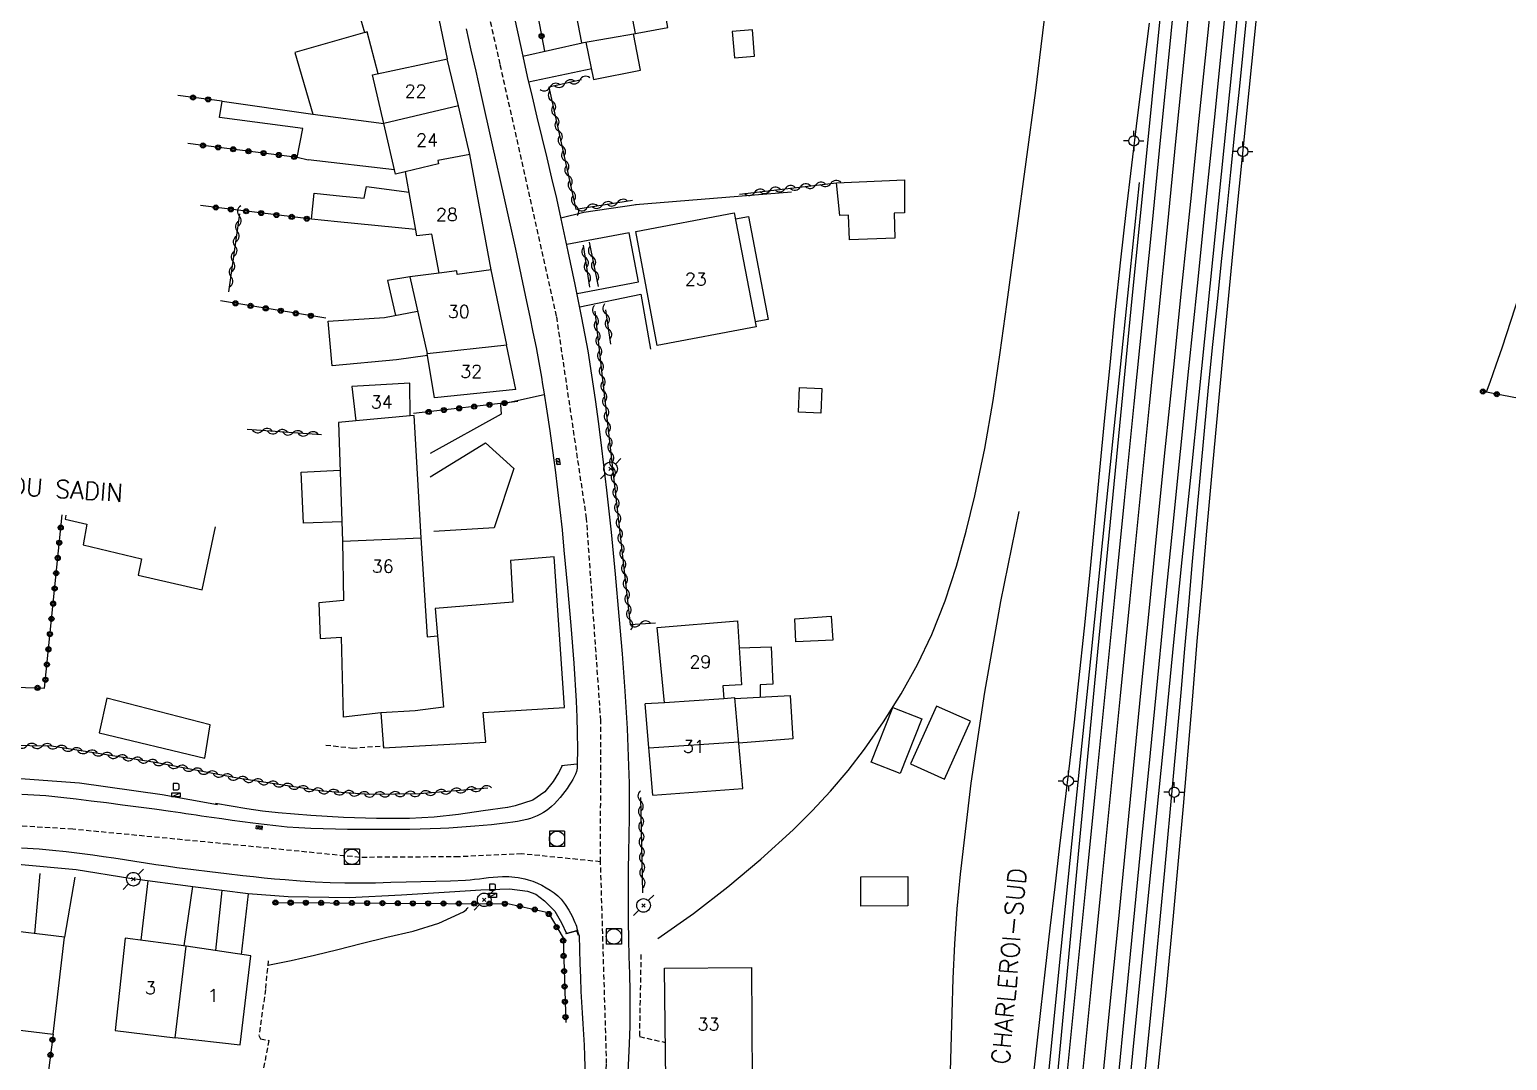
# Model space of a CAD drawing. Header units: millimetres. Extents: x 149998 to 151001, y 150999 to 152001.
# Drawn here: x 150264.9 to 150409.9, y 151409.5 to 151510.6 of the extents above; entities that cross this region are included whole.
import ezdxf
from ezdxf.enums import TextEntityAlignment as Align

# ---------------------------------------------------------------- set-up
doc = ezdxf.new("R2010")
doc.units = ezdxf.units.MM
doc.linetypes.add('DASHED', pattern=[0.75, 0.5, -0.25])
doc.layers.get('0').update_dxf_attribs({"linetype": 'CONTINUOUS'})
for name, color, linetype in [('W0001', 6, 'DASHED'), ('W0008', 7, 'CONTINUOUS'), ('W0014', 7, 'CONTINUOUS'), ('W0017', 7, 'CONTINUOUS'), ('W0071', 7, 'CONTINUOUS'), ('W0101', 7, 'CONTINUOUS'), ('W0104', 1, 'CONTINUOUS'), ('W0112', 1, 'DASHED'), ('W0211', 2, 'CONTINUOUS'), ('W0214', 2, 'CONTINUOUS'), ('W0310', 3, 'CONTINUOUS'), ('W0323', 7, 'CONTINUOUS'), ('W0401', 7, 'CONTINUOUS'), ('W0420', 7, 'CONTINUOUS'), ('W0438', 7, 'CONTINUOUS'), ('W0473', 7, 'CONTINUOUS'), ('W0610', 7, 'CONTINUOUS'), ('W0700', 7, 'CONTINUOUS'), ('W0989', 7, 'CONTINUOUS'), ('W0991', 7, 'CONTINUOUS'), ('W1102', 7, 'CONTINUOUS')]:
    doc.layers.add(name, color=color, linetype=linetype)
doc.styles.get("Standard").update_dxf_attribs({"font": 'romans.shx', "width": 0.85})

# ---------------------------------------------------------------- blocks, each defined once
blk = doc.blocks.new('T473')
for p, q in [((-0.166667, 0.166667), (0.166667, -0.166667)), ((-0.166667, -0.166667), (0.166667, 0.166667)), ((0.500001, 0.500001), (1.000002, 1.000002)), ((-1.000002, -1.000002), (-0.500001, -0.500001))]:
    blk.add_line(p, q)
blk.add_ellipse((0, 0), major_axis=(0.471405, 0.471405), ratio=1, start_param=5.4977871438, end_param=11.780972451)
blk = doc.blocks.new('T610')
for p, q in [((-0.500001, 0), (-1.000002, 0)), ((0, 0.500001), (0, 1.000002)), ((0.500001, 0), (1.000002, 0)), ((0, -0.500001), (0, -1.000002))]:
    blk.add_line(p, q)
blk.add_ellipse((0, 0), major_axis=(-0.353554, 0.353554), ratio=1, start_param=3.926990817, end_param=10.2101761242)
blk = doc.blocks.new('T420')
for p, q in [((0.75, 0.75), (-0.75, 0.75)), ((-0.75, 0.75), (-0.75, -0.75)), ((0.75, 0.75), (0.75, -0.75)), ((0.75, -0.75), (-0.75, -0.75))]:
    blk.add_line(p, q)
blk.add_ellipse((0, 0), major_axis=(-0.53, 0.53), ratio=1, start_param=3.926991, end_param=10.210176)
blk = doc.blocks.new('T401')
for p, q in [((-0.3, 0.3), (0, 0.3)), ((-0.3, -0.25), (-0.3, 0.3)), ((-0.3, 0.15), (0, 0.15)), ((-0.3, 0), (0, 0)), ((0, 0.3), (0, -0.25)), ((-0.3, -0.15), (0, -0.15)), ((-0.3, -0.25), (-0.3, -0.3)), ((-0.3, -0.3), (0, -0.3)), ((0, -0.3), (0, -0.25))]:
    blk.add_line(p, q)
blk = doc.blocks.new('T438')
for p, q in [((-0.4, 0.2), (0.4, 0.2)), ((-0.4, -0.2), (-0.4, 0.2)), ((0.15, 1.1), (-0.3, 1.1)), ((-0.3, 1.1), (-0.3, 0.5)), ((-0.3, 0.5), (0.15, 0.5)), ((0.3, 0.65), (0.3, 0.95)), ((0.4, 0.2), (0.4, -0.2))]:
    blk.add_line(p, q)
at = {"flags": 128}
for points in [[(-0.4, -0.2), (0.4, 0.2)], [(0.4, -0.2), (-0.4, -0.2)]]:
    blk.add_lwpolyline(points, dxfattribs=at)
for centre, major_axis, start_param, end_param in [((0.15, 0.95), (0.106, -0.106), 0.785398, 2.356194), ((0.15, 0.65), (0.106, 0.106), 3.926991, 5.497787)]:
    blk.add_ellipse(centre, major_axis=major_axis, ratio=1, start_param=start_param, end_param=end_param)
blk = doc.blocks.new('t310o')
at = {"color": 0, "linetype": 'Continuous'}
for centre, start, end in [((-0.5, 0.38), 216.8699, 323.1304), ((0.5, -0.37), 36.8699, 143.1303)]:
    blk.add_arc(centre, 0.625, start, end, dxfattribs=at)
blk = doc.blocks.new('t323o')
at = {"color": 0, "linetype": 'Continuous'}
for radius in [0.25, 0.15]:
    blk.add_circle((0, 0), radius, dxfattribs=at)

msp = doc.modelspace()

# ---------------------------------------------------------------- linework, layer by layer
at = {"layer": 'W0001'}
for points in [[(150320.9, 151429), (150320.93, 151442.84), (150319.53, 151462.67), (150316.59, 151482.52), (150311.05, 151507.23), (150306.47, 151527.64), (150298.88, 151553.86)], [(150320.9, 151429), (150320.9, 151429), (150313.17, 151429.78), (150306.99, 151429.49), (150297.3, 151429.43), (150284.36, 151430.73), (150269.14, 151432.19), (150255.1, 151433.08), (150241.26, 151430.16), (150228.19, 151425.13)], [(150287.74, 151171), (150287.63, 151173.52), (150288.22, 151188.39), (150290.55, 151208.94), (150293.44, 151229.66), (150298.06, 151261.73), (150301.16, 151286.59), (150304.65, 151306.6), (150309.45, 151331.41), (150312.53, 151349.9), (150316.99, 151374.32), (150320.2, 151393.6), (150320.46, 151398.2), (150321.5, 151409.2), (150320.9, 151429)]]:
    msp.add_lwpolyline(points, dxfattribs=at)
at = {"layer": 'W0008'}
for points in [[(150323.6, 151408.38), (150323.75, 151411.15), (150323.8, 151412.86), (150323.81, 151414.57), (150323.8, 151416.28), (150323.76, 151418), (150323.72, 151419.71), (150323.68, 151421.42), (150323.64, 151423.13), (150323.63, 151424.84), (150323.63, 151426.53), (150323.65, 151428.23), (150323.68, 151429.92), (150323.71, 151431.62), (150323.73, 151433.31), (150323.74, 151435.01), (150323.73, 151436.7), (150323.69, 151438.4), (150323.54, 151442.07), (150323.32, 151445.75), (150323.04, 151449.41), (150322.74, 151453.08), (150322.38, 151457.21), (150321.97, 151461.34), (150321.52, 151465.46), (150321.04, 151469.58), (150320.73, 151471.97), (150320.41, 151474.36), (150320.06, 151476.74), (150319.67, 151479.12), (150319.07, 151482.37), (150318.42, 151485.62), (150317.74, 151488.85), (150317.04, 151492.08), (150316.6, 151494.07), (150316.13, 151496.07), (150315.66, 151498.06), (150315.17, 151500.05), (150314.69, 151502.03), (150314.21, 151504.02), (150313.75, 151506.02), (150313.3, 151508.01), (150312.78, 151510.41), (150312.27, 151512.81)], [(150315.33, 151475.1), (150315.64, 151473.19), (150315.93, 151471.27), (150316.2, 151469.36), (150316.45, 151467.44), (150316.69, 151465.48), (150316.91, 151463.51), (150317.12, 151461.55), (150317.31, 151459.58), (150317.66, 151455.88), (150317.99, 151452.17), (150318.29, 151448.47), (150318.51, 151444.75), (150318.57, 151443.2), (150318.61, 151441.65), (150318.63, 151440.09), (150318.62, 151438.54)], [(150318.74, 151421.76), (150318.58, 151422.27)], [(150318.79, 151421.76), (150318.64, 151422.27)], [(150318.79, 151421.76), (150318.83, 151420.39), (150318.88, 151419.02), (150318.93, 151417.65), (150318.98, 151416.28), (150319.03, 151415.23), (150319.09, 151414.17), (150319.16, 151413.12), (150319.22, 151412.06), (150319.28, 151411.01), (150319.33, 151409.95), (150319.35, 151408.89), (150319.33, 151407.84), (150319.18, 151404.81), (150318.91, 151401.8), (150318.56, 151398.79), (150318.22, 151395.79), (150317.83, 151392.41), (150317.41, 151389.04), (150316.96, 151385.67), (150316.48, 151382.31)]]:
    msp.add_lwpolyline(points, dxfattribs=at)
at = {"layer": 'W0014'}
for points in [[(150307.72, 151510.7), (150308.19, 151508.62), (150308.66, 151506.54), (150309.13, 151504.45), (150310.27, 151499.33), (150311.42, 151494.21), (150312.55, 151489.09), (150313.65, 151483.96), (150313.96, 151482.46), (150314.27, 151480.96), (150314.57, 151479.46), (150314.85, 151477.96), (150314.98, 151477.25), (150315.1, 151476.53), (150315.22, 151475.81), (150315.33, 151475.1)], [(150318.62, 151438.54), (150318.62, 151438.37), (150318.61, 151438.2), (150318.59, 151438.03), (150318.55, 151437.86), (150318.45, 151437.58), (150318.31, 151437.32), (150318.17, 151437.06), (150318.02, 151436.81), (150317.82, 151436.5), (150317.62, 151436.19), (150317.41, 151435.9), (150317.18, 151435.61), (150316.93, 151435.3), (150316.66, 151434.99), (150316.39, 151434.69), (150316.09, 151434.41), (150315.84, 151434.2), (150315.57, 151434), (150315.29, 151433.82), (150315.01, 151433.66), (150314.69, 151433.5), (150314.36, 151433.37), (150314.02, 151433.25), (150313.68, 151433.15), (150313.22, 151433.04), (150312.75, 151432.95), (150312.28, 151432.89), (150311.81, 151432.82), (150311, 151432.72), (150310.2, 151432.64), (150309.39, 151432.57), (150308.58, 151432.5), (150307.73, 151432.43), (150306.88, 151432.37), (150306.03, 151432.31), (150305.19, 151432.26), (150304.19, 151432.22), (150303.19, 151432.19), (150302.19, 151432.18), (150301.19, 151432.16), (150299.91, 151432.16), (150298.64, 151432.16), (150297.37, 151432.17), (150296.09, 151432.18), (150294.89, 151432.2), (150293.69, 151432.22), (150292.49, 151432.25), (150291.29, 151432.32), (150290.16, 151432.41), (150289.04, 151432.53), (150287.91, 151432.66), (150286.79, 151432.8), (150285.78, 151432.93), (150284.77, 151433.06), (150283.76, 151433.21), (150282.75, 151433.35), (150282.24, 151433.42), (150281.74, 151433.49), (150281.23, 151433.57), (150280.73, 151433.64), (150280.22, 151433.72), (150279.71, 151433.79), (150279.21, 151433.86), (150278.7, 151433.93), (150277.14, 151434.15), (150275.57, 151434.36), (150274, 151434.57), (150272.43, 151434.77), (150270.94, 151434.96), (150269.46, 151435.15), (150267.97, 151435.32), (150266.47, 151435.46), (150265.3, 151435.54), (150264.12, 151435.59)], [(150317.13, 151438.4), (150316.78, 151437.73), (150316.26, 151436.88), (150315.45, 151435.87), (150314.27, 151435.03), (150312.53, 151434.48), (150311.81, 151434.31)], [(150318.57, 151438.58), (150317.08, 151438.4)], [(150283.33, 151434.59), (150277.88, 151435.58), (150269.79, 151436.71), (150262.22, 151437.26)], [(150311.76, 151434.31), (150309.37, 151433.99), (150306.98, 151433.65), (150304.57, 151433.38), (150302.16, 151433.25), (150298.93, 151433.25), (150295.7, 151433.34), (150292.48, 151433.53), (150289.27, 151433.8), (150287.73, 151433.98), (150286.19, 151434.21), (150284.66, 151434.47), (150283.13, 151434.71)], [(150264.1, 151430.38), (150265.83, 151430.26), (150267.15, 151430.15), (150268.47, 151430), (150269.79, 151429.84), (150271.11, 151429.67), (150272.14, 151429.53), (150273.17, 151429.38), (150274.2, 151429.22), (150275.23, 151429.06), (150276.26, 151428.9), (150277.29, 151428.75), (150278.32, 151428.6), (150279.35, 151428.45), (150280.97, 151428.24), (150282.58, 151428.05), (150284.2, 151427.86), (150285.82, 151427.67), (150286.85, 151427.56), (150287.89, 151427.44), (150288.93, 151427.34), (150289.97, 151427.25), (150291.43, 151427.14), (150292.9, 151427.04), (150294.36, 151426.97), (150295.83, 151426.93), (150297.33, 151426.92), (150298.83, 151426.95), (150300.32, 151426.99), (150301.82, 151427.03), (150303.28, 151427.06), (150304.73, 151427.09), (150306.19, 151427.14), (150307.64, 151427.21), (150308.1, 151427.24), (150308.55, 151427.29), (150309.01, 151427.34), (150309.46, 151427.39), (150309.92, 151427.45), (150310.38, 151427.49), (150310.83, 151427.53), (150311.29, 151427.55), (150311.59, 151427.55), (150311.89, 151427.55), (150312.19, 151427.53), (150312.48, 151427.5), (150312.81, 151427.46), (150313.14, 151427.4), (150313.47, 151427.33), (150313.79, 151427.24), (150314.25, 151427.09), (150314.71, 151426.9), (150315.15, 151426.7), (150315.58, 151426.46), (150315.97, 151426.22), (150316.35, 151425.96), (150316.7, 151425.67), (150317.03, 151425.34), (150317.44, 151424.81), (150317.8, 151424.25), (150318.11, 151423.66), (150318.39, 151423.06), (150318.47, 151422.86), (150318.54, 151422.67), (150318.59, 151422.47), (150318.64, 151422.27)], [(150236.5, 151423.37), (150242.34, 151425.76), (150246.07, 151426.95), (150251.1, 151428.09), (150252.82, 151428.25), (150256.23, 151428.84), (150260.5, 151428.81), (150264.1, 151428.73), (150269.47, 151428.24), (150274.71, 151427.38), (150281.16, 151426.53), (150286.34, 151425.88), (150290.27, 151425.61), (150296.25, 151425.49), (150301.36, 151425.76), (150306.09, 151426.05), (150309.16, 151426.25), (150311.97, 151426.35), (150313.73, 151426.13), (150314.54, 151425.82), (150315.39, 151425.16), (150316.4, 151424.17), (150317.06, 151423), (150317.55, 151421.95)], [(150317.5, 151421.95), (150318.58, 151422.27)], [(150317.55, 151421.95), (150318.64, 151422.27)]]:
    msp.add_lwpolyline(points, dxfattribs=at)
at = {"layer": 'W0017'}
for points in [[(150313.29, 151508.03), (150319.09, 151509.32)], [(150313.84, 151505.52), (150320.04, 151506.8)], [(150324.33, 151493.47), (150339.64, 151494.71)], [(150317.02, 151492.17), (150319.25, 151492.71), (150324.38, 151493.47)], [(150318.61, 151484.74), (150324.61, 151485.89), (150323.7, 151490.71), (150317.6, 151489.55)], [(150318.87, 151483.42), (150324.84, 151484.68), (150325.79, 151479.28)], [(150315.37, 151474.79), (150311.08, 151473.87), (150311.14, 151472.92), (150304.18, 151469.05)], [(150304.2, 151466.76), (150309.63, 151470.09), (150312.41, 151467.58), (150310.46, 151461.77), (150304.56, 151461.39)], [(150265.9, 151427.85), (150265.38, 151421.97)], [(150269.34, 151427.49), (150268.33, 151421.62)], [(150276.49, 151427.14), (150275.79, 151421.32)], [(150280.87, 151426.57), (150280.02, 151420.76)], [(150283.74, 151426.2), (150283.13, 151420.29)], [(150286.33, 151425.87), (150285.63, 151419.92)]]:
    msp.add_lwpolyline(points, dxfattribs=at)
at = {"layer": 'W0071'}
msp.add_lwpolyline([(150411.47, 151486.02), (150409.31, 151479.39), (150408.74, 151477.71), (150408.15, 151476.03), (150407.79, 151475.06)], dxfattribs=at)
at = {"layer": 'W0101'}
for points in [[(150317.34, 151518.19), (150319.04, 151509.32), (150324.32, 151510.26), (150322.63, 151519.21)], [(150326.44, 151479.63), (150324.36, 151490.82), (150334.02, 151492.67), (150336.16, 151481.46)], [(150260.66, 151412.88), (150267.21, 151412.1), (150268.33, 151421.62), (150261.79, 151422.4)], [(150335.77, 151407.53), (150327.3, 151407.54), (150327.18, 151418.58), (150335.72, 151418.64)]]:
    msp.add_lwpolyline(points, close=True, dxfattribs=at)
for points in [[(150299.64, 151501.43), (150298.54, 151506.18), (150305.88, 151507.77)], [(150306.96, 151503.15), (150305.87, 151507.76), (150305.88, 151507.76), (150305.88, 151507.77)], [(150308.08, 151498.37), (150306.96, 151503.15)], [(150301.73, 151496.67), (150300.8, 151496.45), (150299.64, 151501.43)], [(150310.17, 151487.08), (150308.08, 151498.37), (150308.08, 151498.37)], [(150305.08, 151486.75), (150305.08, 151486.74), (150304.35, 151490.58), (150302.87, 151490.39), (150301.77, 151496.68), (150301.73, 151496.67)], [(150305.08, 151486.75), (150302.18, 151486.38)], [(150302.18, 151486.38), (150303.9, 151478.85), (150303.9, 151478.85)], [(150311.7, 151479.71), (150310.16, 151487.07), (150310.17, 151487.08)], [(150312.59, 151475.33), (150304.61, 151474.5), (150303.9, 151478.85), (150303.9, 151478.85)], [(150312.59, 151475.33), (150311.69, 151479.7), (150311.7, 151479.7), (150311.7, 151479.71)], [(150302.24, 151472.75), (150302.23, 151472.75), (150302.18, 151475.94), (150296.5, 151475.61), (150296.88, 151472.25), (150296.88, 151472.25)], [(150296.88, 151472.25), (150295.18, 151472.09), (150295.59, 151460.46)], [(150303.29, 151460.77), (150302.61, 151472.79), (150302.24, 151472.75)], [(150295.59, 151460.46), (150295.59, 151460.45), (150295.69, 151454.63), (150293.27, 151454.39), (150293.39, 151450.89), (150295.48, 151451.03)], [(150303.29, 151460.77), (150303.27, 151460.77), (150303.88, 151451.05), (150304.92, 151451.15), (150304.92, 151451.15)], [(150327.18, 151444.6), (150327.18, 151444.6), (150326.45, 151451.97), (150334.35, 151452.63), (150334.72, 151446.36), (150332.89, 151446.27), (150332.99, 151444.99), (150333, 151444.99)], [(150304.92, 151451.15), (150305.5, 151444.17), (150302.7, 151443.82), (150299.36, 151443.62)], [(150299.36, 151443.62), (150295.67, 151443.19), (150295.48, 151451.03)], [(150327.18, 151444.6), (150325.27, 151444.48)], [(150326.04, 151435.55), (150325.27, 151444.48)], [(150326.04, 151435.55), (150334.87, 151436.19), (150334.07, 151445.07), (150333, 151444.99)], [(150280.26, 151420.73), (150274.28, 151421.52), (150273.27, 151412.45), (150279.16, 151411.74)], [(150286.59, 151419.78), (150280.25, 151420.72), (150280.26, 151420.73)], [(150279.16, 151411.74), (150279.17, 151411.75), (150285.55, 151411.04), (150286.59, 151419.78)]]:
    msp.add_lwpolyline(points, dxfattribs=at)
at = {"layer": 'W0104'}
for points in [[(150324.13, 151510.23), (150327.49, 151510.84), (150326.18, 151518.11), (150322.96, 151517.46), (150322.96, 151517.47)], [(150304.76, 151513.1), (150297.05, 151512.69), (150297.74, 151510.33), (150298.01, 151510.4)], [(150305.88, 151507.77), (150304.76, 151513.1)], [(150298.01, 151510.4), (150290.9, 151508.4), (150292.69, 151502.34), (150292.69, 151502.33)], [(150299.08, 151506.29), (150299.07, 151506.29), (150298.01, 151510.4)], [(150319.45, 151509.39), (150319.45, 151509.39), (150320.21, 151505.74), (150324.81, 151506.64), (150324.12, 151510.23), (150324.13, 151510.23)], [(150300.7, 151496.88), (150300.7, 151496.88), (150292.22, 151497.84), (150292.23, 151497.83), (150291.15, 151498.1), (150291.68, 151500.94), (150283.53, 151502.01), (150283.78, 151503.6), (150292.68, 151502.34), (150299.64, 151501.43)], [(150302.76, 151491.01), (150302.76, 151491.01), (150295.1, 151491.77), (150295.11, 151491.77), (150292.55, 151492.02), (150292.8, 151494.58), (150295.59, 151494.3), (150297.7, 151494.08), (150297.93, 151495.24), (150302.12, 151494.68), (150302.12, 151494.68)], [(150334.13, 151492.07), (150334.13, 151492.07), (150335.43, 151492.31), (150337.34, 151482.2), (150336.06, 151481.97), (150336.06, 151481.97)], [(150302.18, 151486.38), (150302.18, 151486.38), (150299.99, 151486.02), (150300.77, 151482.6), (150300.77, 151482.6)], [(150303.93, 151478.65), (150303.94, 151478.65), (150300.88, 151478.24), (150294.57, 151477.65), (150294.18, 151482.04), (150299.7, 151482.39), (150302.95, 151483.02)], [(150295.53, 151462.34), (150295.52, 151462.34), (150291.76, 151462.23), (150291.52, 151467.21), (150295.34, 151467.42), (150295.35, 151467.42)], [(150268.46, 151463), (150268.38, 151462.62), (150270.52, 151462.11), (150270.16, 151460.09), (150275.88, 151458.71), (150275.54, 151457.1), (150281.82, 151455.69), (150283.13, 151461.86)], [(150295.59, 151460.46), (150303.29, 151460.77)], [(150316.34, 151458.92), (150312.08, 151458.55), (150312.29, 151454.48), (150304.69, 151453.86), (150304.92, 151451.15)], [(150317.38, 151444.15), (150316.34, 151458.92)], [(150334.51, 151449.99), (150337.65, 151450.1), (150337.8, 151446.42), (150336.55, 151446.35), (150336.56, 151445.15)], [(150334.07, 151445.01), (150334.06, 151445.01), (150339.49, 151445.32), (150339.75, 151441.07), (150334.47, 151440.62), (150334.47, 151440.62)], [(150299.36, 151443.62), (150299.62, 151440.19), (150309.64, 151440.74), (150309.37, 151443.66), (150309.38, 151443.65), (150317.38, 151444.15)], [(150334.46, 151440.72), (150325.64, 151440.14)]]:
    msp.add_lwpolyline(points, dxfattribs=at)
for points in [[(150334.03, 151507.87), (150336, 151508.03), (150335.8, 151510.61), (150333.82, 151510.45), (150334.03, 151507.87)], [(150344.06, 151495.6), (150350.72, 151495.91), (150350.73, 151492.65), (150349.7, 151492.61), (150349.77, 151490.17), (150345.31, 151490), (150345.21, 151492.42), (150344.36, 151492.41)], [(150340.32, 151473.12), (150340.42, 151475.51), (150342.62, 151475.41), (150342.51, 151473.02)], [(150339.97, 151452.84), (150343.52, 151453.08), (150343.69, 151450.75), (150340.07, 151450.56)], [(150282.07, 151439.16), (150282.61, 151442.45), (150272.47, 151445.05), (150271.73, 151441.64)], [(150352.41, 151443.02), (150350.28, 151437.65), (150347.45, 151438.78), (150349.58, 151444.15)], [(150354.64, 151437.11), (150357.19, 151442.78), (150353.85, 151444.28), (150351.3, 151438.61)], [(150346.43, 151427.54), (150351.04, 151427.57), (150351.06, 151424.68), (150346.45, 151424.65)]]:
    msp.add_lwpolyline(points, close=True, dxfattribs=at)
at = {"layer": 'W0112'}
for points in [[(150293.94, 151440.45), (150296.54, 151440.16), (150299.6, 151440.37)], [(150288.3, 151419.3), (150288.14, 151417.82), (150288.03, 151416.48), (150287.39, 151411.96), (150287.54, 151411.64), (150288.37, 151411.48), (150286.32, 151401.04)], [(150324.86, 151419.91), (150324.71, 151411.85), (150327.26, 151411.29)]]:
    msp.add_lwpolyline(points, dxfattribs=at)
at = {"layer": 'W0211'}
for points in [[(150326.53, 151421.46), (150330.01, 151423.92), (150333.38, 151426.53), (150336.64, 151429.27), (150339.78, 151432.14), (150341.66, 151434), (150343.47, 151435.93), (150345.18, 151437.94), (150346.8, 151440.04), (150348.66, 151442.73), (150350.39, 151445.49), (150351.98, 151448.35), (150353.4, 151451.3), (150354.72, 151454.61), (150355.82, 151458.01), (150356.77, 151461.44), (150357.62, 151464.89), (150358.61, 151469.55), (150359.41, 151474.24), (150360.1, 151478.95), (150360.76, 151483.66), (150363.59, 151504.66), (150366.16, 151525.7)], [(150384.75, 151525.83), (150382.86, 151507.11), (150382.05, 151499.03), (150381.23, 151490.95), (150380.4, 151482.87), (150379.58, 151474.79), (150378.76, 151466.7), (150377.94, 151458.62), (150377.12, 151450.54), (150376.31, 151442.46), (150374.69, 151426.34), (150373.09, 151410.23), (150371.49, 151394.11)], [(150385.78, 151517.27), (150384.49, 151504.66), (150383.23, 151492.05), (150382.01, 151479.44), (150380.82, 151466.82), (150380.33, 151461.43), (150379.87, 151456.04), (150379.41, 151450.65), (150378.96, 151445.26), (150378.51, 151439.86), (150378.05, 151434.47), (150377.57, 151429.08), (150377.07, 151423.69), (150376.31, 151415.83), (150375.51, 151407.97)], [(150364.22, 151392.18), (150366.04, 151411.31), (150367.86, 151430.45), (150369.69, 151449.58), (150371.54, 151468.71), (150373.06, 151484.26), (150374.61, 151499.81), (150376.17, 151515.36)], [(150363.28, 151407.12), (150364.09, 151414.42), (150364.55, 151418.46), (150365.02, 151422.5), (150365.49, 151426.54), (150365.97, 151430.58), (150366.45, 151434.62), (150366.93, 151438.66), (150367.39, 151442.7), (150367.83, 151446.75), (150368.37, 151451.91), (150368.89, 151457.07), (150369.39, 151462.23), (150369.88, 151467.4), (150370.37, 151472.56), (150370.88, 151477.73), (150371.4, 151482.89), (150371.95, 151488.05), (150372.47, 151492.69), (150373.02, 151497.34), (150373.59, 151501.98), (150374.17, 151506.63), (150374.74, 151511.27)], [(150288.25, 151418.85), (150290.55, 151419.32), (150292.85, 151419.84), (150295.14, 151420.4), (150297.41, 151421), (150299.94, 151421.62), (150302.51, 151422.21), (150305.05, 151422.98), (150307.46, 151424.1), (150307.59, 151424.19), (150307.71, 151424.29), (150307.82, 151424.41), (150307.92, 151424.53)]]:
    msp.add_lwpolyline(points, dxfattribs=at)
at = {"layer": 'W0214'}
for points in [[(150373.64, 151401.45), (150374.52, 151410.35), (150375.39, 151419.24), (150376.25, 151428.14), (150377.08, 151437.05), (150377.48, 151441.32), (150377.86, 151445.6), (150378.23, 151449.88), (150378.6, 151454.16), (150378.97, 151458.44), (150379.35, 151462.72), (150379.74, 151467), (150380.14, 151471.28), (150380.55, 151475.51), (150380.98, 151479.73), (150381.41, 151483.96), (150381.85, 151488.19), (150382.3, 151492.41), (150382.74, 151496.64), (150383.17, 151500.86), (150383.6, 151505.09), (150384.29, 151512.01)], [(150373.74, 151495.64), (150372.14, 151480.06), (150370.54, 151464.48), (150368.95, 151448.9), (150367.36, 151433.31), (150365.83, 151418.18), (150364.31, 151403.05), (150362.79, 151387.92), (150361.27, 151372.78), (150359.67, 151356.72), (150358.08, 151340.66), (150356.49, 151324.59), (150354.9, 151308.53), (150354.08, 151300.24), (150353.27, 151291.95), (150352.46, 151283.66), (150351.64, 151275.37), (150350.83, 151267.08), (150350.02, 151258.79), (150349.2, 151250.51), (150348.38, 151242.22), (150346.62, 151224.41), (150344.85, 151206.61)], [(150361.95, 151463.36), (150360.13, 151454.53), (150358.56, 151445.64), (150357.23, 151436.72), (150356.17, 151427.77), (150355.86, 151424.37), (150355.63, 151420.96), (150355.47, 151417.55), (150355.36, 151414.14), (150355.26, 151410.74), (150355.16, 151407.33)]]:
    msp.add_lwpolyline(points, dxfattribs=at)
at = {"layer": 'W0310'}
for points in [[(150319.03, 151505.71), (150315.83, 151504.97), (150318.48, 151493.01), (150324.04, 151493.89)], [(150334.54, 151494.5), (150344.06, 151495.6)], [(150284.45, 151484.91), (150285.5, 151492.55)], [(150319.21, 151489.47), (150319.82, 151485.35)], [(150319.77, 151489.78), (150320.66, 151485.44)], [(150320.35, 151483.02), (150320.99, 151477.17), (150323.15, 151458.08), (150323.81, 151452.26), (150326.3, 151452.45)], [(150321.38, 151483.14), (150321.89, 151479.77)], [(150293.52, 151470.89), (150286.23, 151471.4)], [(150309.83, 151436.23), (150303.14, 151435.68), (150298.26, 151435.6), (150293.6, 151435.94), (150285.27, 151437.2), (150277.2, 151438.75), (150267.03, 151440.35), (150262.79, 151440.4), (150259.71, 151439.92), (150235.14, 151434.99)], [(150324.82, 151435.31), (150325.03, 151425.95)]]:
    msp.add_lwpolyline(points, dxfattribs=at)
at = {"layer": 'W0323'}
for points in [[(150508.04, 151573.9), (150487.9, 151517.97), (150468.78, 151464.2), (150415.42, 151473.61), (150407.46, 151475.13)], [(150313.53, 151518.37), (150315.4, 151508.51)], [(150283.78, 151503.6), (150279.43, 151504.16)], [(150291.15, 151498.1), (150280.41, 151499.45)], [(150292.55, 151492.02), (150283.75, 151493.11), (150281.67, 151493.38)], [(150293.96, 151482.32), (150283.61, 151484.02)], [(150312.8, 151474.15), (150302.55, 151472.96)], [(150250.81, 151443.7), (150250.57, 151446.58), (150266.35, 151446.04), (150268.08, 151463.03)], [(150288.86, 151425), (150299.87, 151424.93), (150311.95, 151424.89), (150315.75, 151424.02), (150317.23, 151421.53), (150317.48, 151413.23)], [(150267.21, 151412.1), (150265.8, 151401.13)]]:
    msp.add_lwpolyline(points, dxfattribs=at)
at = {"layer": 'W0700'}
for points in [[(150381.25, 151518.17), (150380.43, 151510.04), (150379.6, 151501.91), (150378.76, 151493.78), (150377.93, 151485.66), (150377.1, 151477.53), (150376.27, 151469.4), (150375.45, 151461.27), (150374.68, 151453.57), (150373.91, 151445.87), (150373.15, 151438.16), (150372.39, 151430.46), (150371.63, 151422.76), (150370.87, 151415.05), (150370.11, 151407.35)], [(150382.74, 151518.02), (150381.92, 151509.89), (150381.09, 151501.76), (150380.26, 151493.64), (150379.42, 151485.51), (150378.59, 151477.38), (150377.76, 151469.25), (150376.94, 151461.12), (150376.17, 151453.42), (150375.4, 151445.72), (150374.64, 151438.01), (150373.88, 151430.31), (150373.12, 151422.61), (150372.36, 151414.9), (150371.6, 151407.2)], [(150377.58, 151517.59), (150376.71, 151508.86), (150375.84, 151500.12), (150374.97, 151491.39), (150374.1, 151482.65), (150373.23, 151473.92), (150372.28, 151464.43), (150371.33, 151454.93), (150370.38, 151445.44), (150369.43, 151435.95), (150368.47, 151426.45), (150367.52, 151416.96), (150366.57, 151407.47)], [(150379.08, 151517.45), (150378.21, 151508.71), (150377.34, 151499.98), (150376.47, 151491.24), (150375.59, 151482.5), (150374.72, 151473.77), (150373.77, 151464.28), (150372.82, 151454.78), (150371.87, 151445.29), (150370.92, 151435.8), (150369.97, 151426.31), (150369.02, 151416.81), (150368.07, 151407.32)]]:
    msp.add_lwpolyline(points, dxfattribs=at)
at = {"layer": 'W1102'}
for points in [[(150306.96, 151503.15), (150299.64, 151501.43)], [(150308.08, 151498.37), (150304.95, 151497.79), (150305.02, 151497.45), (150301.73, 151496.67)], [(150310.17, 151487.08), (150306.84, 151486.62), (150306.8, 151486.96), (150305.08, 151486.75)], [(150303.9, 151478.85), (150311.7, 151479.71)], [(150302.24, 151472.75), (150296.88, 151472.25)], [(150333, 151444.99), (150327.18, 151444.6)], [(150279.16, 151411.74), (150280.26, 151420.73)]]:
    msp.add_lwpolyline(points, dxfattribs=at)

# ---------------------------------------------------------------- block references
at = {"layer": 'W0310'}
for p, rotation in [((150315.94, 151505), 193.0994148453734), ((150317.4, 151505.34), 193.0994148453734), ((150318.87, 151505.68), 193.0994148453734), ((150316.13, 151503.62), 282.474544115245), ((150316.46, 151502.15), 282.474544115245), ((150316.78, 151500.69), 282.474544115245), ((150317.1, 151499.22), 282.474544115245), ((150317.43, 151497.76), 282.474544115245), ((150317.75, 151496.29), 282.474544115245), ((150318.08, 151494.83), 282.474544115245), ((150336.03, 151494.67), 6.591530812882398), ((150337.52, 151494.85), 6.591530812882398), ((150339.01, 151495.02), 6.591530812882398), ((150340.5, 151495.19), 6.591530812882398), ((150341.99, 151495.36), 6.591530812882398), ((150343.48, 151495.53), 6.591530812882398), ((150285.47, 151492.34), 82.18499499812994), ((150318.4, 151493.36), 282.474544115245), ((150319.6, 151493.18), 9.009116358269395), ((150321.08, 151493.42), 9.009116358269395), ((150322.56, 151493.65), 9.009116358269395), ((150285.27, 151490.85), 82.18499499812994), ((150285.06, 151489.37), 82.18499499812994), ((150284.86, 151487.88), 82.18499499812994), ((150319.38, 151488.31), 278.3070666602509), ((150320.06, 151488.38), 281.6801992656999), ((150284.65, 151486.39), 82.18499499812994), ((150319.6, 151486.83), 278.3070666602509), ((150320.36, 151486.91), 281.6801992656999), ((150320.4, 151482.57), 276.2509845600501), ((150321.44, 151482.74), 278.5565902782375), ((150320.56, 151481.08), 276.2509845600501), ((150321.67, 151481.26), 278.5565902782375), ((150320.73, 151479.59), 276.2509845600501), ((150320.89, 151478.1), 276.2509845600501), ((150321.06, 151476.61), 276.458089550989), ((150321.22, 151475.12), 276.458089550989), ((150321.39, 151473.63), 276.458089550989), ((150321.56, 151472.14), 276.458089550989), ((150287.73, 151471.3), 175.9232910730489), ((150289.22, 151471.19), 175.9232910730489), ((150290.72, 151471.08), 175.9232910730489), ((150321.73, 151470.65), 276.458089550989), ((150292.22, 151470.98), 175.9232910730489), ((150321.9, 151469.16), 276.458089550989), ((150322.07, 151467.67), 276.458089550989), ((150322.24, 151466.18), 276.458089550989), ((150322.41, 151464.69), 276.458089550989), ((150322.57, 151463.2), 276.458089550989), ((150322.74, 151461.71), 276.458089550989), ((150322.91, 151460.22), 276.458089550989), ((150323.08, 151458.72), 276.458089550989), ((150323.25, 151457.23), 276.4450517371334), ((150323.42, 151455.74), 276.4450517371334), ((150323.59, 151454.25), 276.4450517371334), ((150323.75, 151452.76), 276.4450517371334), ((150324.8, 151452.33), 4.301758274174187), ((150264.62, 151440.38), 179.2699847405315), ((150266.12, 151440.36), 179.2699847405315), ((150267.61, 151440.25), 171.09391225584), ((150269.09, 151440.02), 171.09391225584), ((150270.57, 151439.79), 171.09391225584), ((150272.06, 151439.56), 171.09391225584), ((150273.54, 151439.32), 171.09391225584), ((150275.02, 151439.09), 171.09391225584), ((150276.5, 151438.86), 171.09391225584), ((150277.98, 151438.6), 169.1478992083976), ((150279.45, 151438.32), 169.1478992083976), ((150280.93, 151438.04), 169.1478992083976), ((150282.4, 151437.75), 169.1478992083976), ((150283.87, 151437.47), 169.1478992083976), ((150285.35, 151437.19), 171.3713010359197), ((150286.83, 151436.97), 171.3713010359197), ((150288.31, 151436.74), 171.3713010359197), ((150289.79, 151436.52), 171.3713010359197), ((150291.28, 151436.29), 171.3713010359197), ((150292.76, 151436.07), 171.3713010359197), ((150294.25, 151435.89), 175.7966182752548), ((150295.74, 151435.78), 175.7966182752548), ((150297.24, 151435.67), 175.7966182752548), ((150298.74, 151435.61), 181.0108587964293), ((150300.24, 151435.63), 181.0108587964293), ((150301.74, 151435.66), 181.0108587964293), ((150303.24, 151435.69), 184.6984475206515), ((150304.73, 151435.81), 184.6984475206515), ((150306.23, 151435.94), 184.6984475206515), ((150307.72, 151436.06), 184.6984475206515), ((150309.22, 151436.18), 184.6984475206515), ((150324.83, 151434.95), 271.2792849584329), ((150324.87, 151433.45), 271.2792849584329), ((150324.9, 151431.95), 271.2792849584329), ((150324.93, 151430.45), 271.2792849584329), ((150324.97, 151428.95), 271.2792849584329), ((150325, 151427.45), 271.2792849584329)]:
    msp.add_blockref('t310o', p, dxfattribs=dict(at, rotation=rotation))
at = {"layer": 'W0323'}
for p, rotation in [((150315.12, 151509.99), 280.7322246472876), ((150280.92, 151503.97), 172.7348361635387), ((150282.41, 151503.78), 172.7348361635387), ((150281.9, 151499.26), 172.8385057611256), ((150283.39, 151499.08), 172.8385057611256), ((150284.87, 151498.89), 172.8385057611256), ((150286.36, 151498.7), 172.8385057611256), ((150287.85, 151498.52), 172.8385057611256), ((150289.34, 151498.33), 172.8385057611256), ((150290.83, 151498.14), 172.8385057611256), ((150283.16, 151493.18), 172.364749669552), ((150284.64, 151492.99), 172.9702869899663), ((150286.13, 151492.81), 172.9702869899663), ((150287.62, 151492.63), 172.9702869899663), ((150289.11, 151492.44), 172.9702869899663), ((150290.6, 151492.26), 172.9702869899663), ((150292.09, 151492.08), 172.9702869899663), ((150285.09, 151483.78), 170.675987642823), ((150286.57, 151483.53), 170.675987642823), ((150288.05, 151483.29), 170.675987642823), ((150289.53, 151483.05), 170.675987642823), ((150291.01, 151482.8), 170.675987642823), ((150292.49, 151482.56), 170.675987642823), ((150407.46, 151475.13), 169.2354351818537), ((150408.82, 151474.87), 169.2354351818537), ((150304.04, 151473.13), 186.6248157771075), ((150305.53, 151473.31), 186.6248157771075), ((150307.02, 151473.48), 186.6248157771075), ((150308.51, 151473.65), 186.6248157771075), ((150310, 151473.83), 186.6248157771075), ((150311.49, 151474), 186.6248157771075), ((150267.95, 151461.78), 84.20423580998839), ((150267.8, 151460.29), 84.20423580998839), ((150267.65, 151458.8), 84.20423580998839), ((150267.5, 151457.31), 84.20423580998839), ((150267.35, 151455.81), 84.20423580998839), ((150267.19, 151454.32), 84.20423580998839), ((150267.04, 151452.83), 84.20423580998839), ((150266.89, 151451.34), 84.20423580998839), ((150266.74, 151449.84), 84.20423580998839), ((150266.59, 151448.35), 84.20423580998839), ((150266.44, 151446.86), 84.20423580998839), ((150265.68, 151446.06), 358.0590665960484), ((150289, 151425), 359.6512745434536), ((150290.5, 151424.99), 359.6512745434536), ((150292, 151424.98), 359.6512745434536), ((150293.5, 151424.97), 359.6512745434536), ((150295, 151424.96), 359.6512745434536), ((150296.5, 151424.96), 359.6512745434536), ((150298, 151424.95), 359.6512745434536), ((150299.5, 151424.94), 359.6512745434536), ((150301, 151424.93), 359.7770972559535), ((150302.5, 151424.92), 359.7770972559535), ((150304, 151424.92), 359.7770972559535), ((150305.5, 151424.91), 359.7770972559535), ((150307, 151424.91), 359.7770972559535), ((150308.5, 151424.9), 359.7770972559535), ((150310, 151424.9), 359.7770972559535), ((150311.5, 151424.89), 359.7770972559535), ((150312.98, 151424.65), 347.085732630095), ((150314.44, 151424.32), 347.085732630095), ((150315.83, 151423.88), 300.6512989470778), ((150316.59, 151422.59), 300.6512989470778), ((150317.23, 151421.27), 271.7317346679205), ((150317.28, 151419.77), 271.7317346679205), ((150317.32, 151418.27), 271.7317346679205), ((150317.37, 151416.77), 271.7317346679205), ((150317.41, 151415.27), 271.7317346679205), ((150317.46, 151413.77), 271.7317346679205), ((150267.13, 151411.55), 262.6994453011769), ((150266.94, 151410.06), 262.6994453011769)]:
    msp.add_blockref('t323o', p, dxfattribs=dict(at, rotation=rotation))
at = {"layer": 'W0401'}
for p, rotation in [((150316.59, 151468.23), 187.4886007366673), ((150287.45, 151432.51), 83.01834387170773)]:
    msp.add_blockref('T401', p, dxfattribs=dict(at, rotation=rotation))
at = {"layer": 'W0420'}
for p in [(150316.63, 151431.26), (150296.51, 151429.49), (150322.21, 151421.68)]:
    msp.add_blockref('T420', p, dxfattribs=at)
at = {"layer": 'W0438'}
for p in [(150279.26, 151435.57), (150310.3, 151425.71)]:
    msp.add_blockref('T438', p, dxfattribs=at)
at = {"layer": 'W0473'}
for p in [(150321.89, 151467.55), (150275.07, 151427.29), (150309.49, 151425.27), (150325.12, 151424.72)]:
    msp.add_blockref('T473', p, dxfattribs=at)
at = {"layer": 'W0610'}
for p in [(150373.21, 151499.71), (150383.9, 151498.67), (150366.79, 151436.92), (150377.17, 151435.82)]:
    msp.add_blockref('T610', p, dxfattribs=at)

# ---------------------------------------------------------------- texts
at = {"layer": 'W0989'}
msp.add_text('AVENUE DU CLOS DU SADIN   ', height=1.75, rotation=356.3343, dxfattribs=at).set_placement((150241.29, 151466.4))
msp.add_text('LIGNE S.N.C.B. N°124 BRUXELLES-MIDI - CHARLEROI-SUD', height=1.75, rotation=84.9554, dxfattribs=at).set_placement((150358.74, 151393.58), align=Align.MIDDLE)
at = {"layer": 'W0991'}
for s, p in [('22', (150302.76, 151504.6)), ('24', (150303.88, 151499.8)), ('28', (150305.83, 151492.49)), ('23', (150330.25, 151486.15)), ('30', (150306.99, 151482.97)), ('32', (150308.21, 151477.1)), ('34', (150299.44, 151474.1)), ('36', (150299.54, 151457.99)), ('29', (150330.69, 151448.62)), ('31', (150330.06, 151440.31)), ('3', (150276.75, 151416.63)), ('1', (150282.9, 151415.88)), ('33', (150331.49, 151413.08))]:
    msp.add_text(s, height=1.25, dxfattribs=at).set_placement(p, align=Align.MIDDLE_CENTER)

doc.saveas('drawing.dxf')
